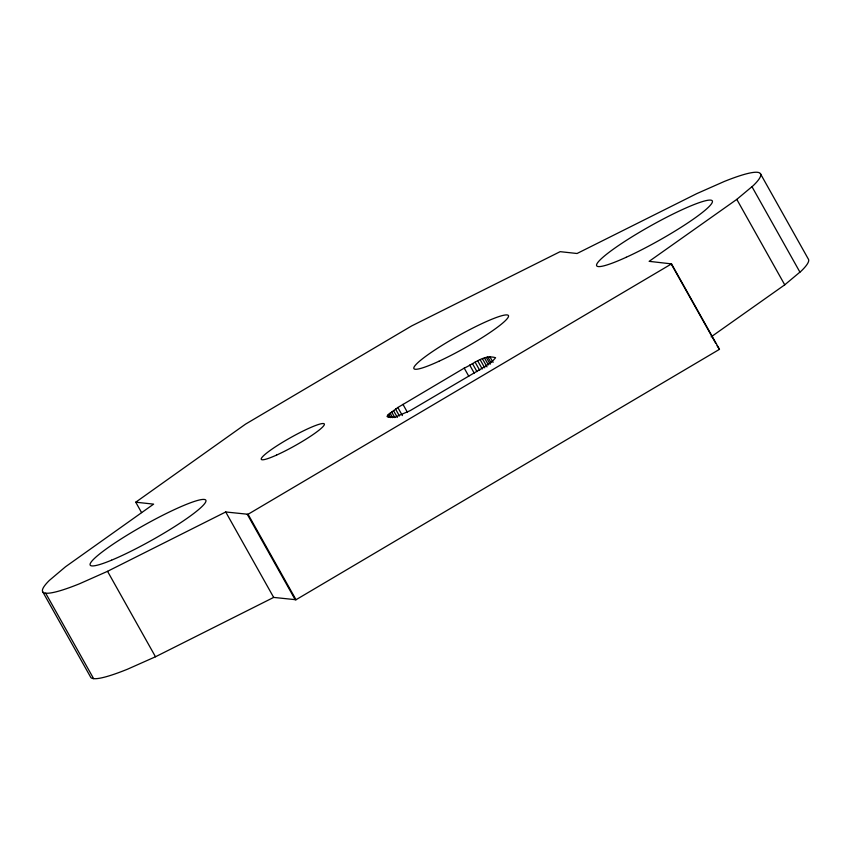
<?xml version="1.0" encoding="UTF-8"?>
<svg xmlns="http://www.w3.org/2000/svg" width="851" height="851" viewBox="0 0 851 851"><rect width="100%" height="100%" fill="white"/><g stroke="black" fill="none" stroke-linecap="round" stroke-linejoin="round"><path stroke-width="1.28" d="M387.843 415.086L387.045 416.426L387.684 416.99L394.875 417.277L410.225 410.608L484.815 366.664L492.633 361.101L495.601 357.718C484.113 354.154 474.06 363.728 464.22 368.121L397.842 407.501L387.843 415.086L389.141 417.405M141.574 512.589L135.745 502.196L245.535 424.138L411.576 325.965L560.149 251.662L577.042 253.502L696.767 193.634L724.371 181.433A123.895 15.744 -29.3 0 1 753.295 185.582L736.796 199.379L649.143 261.342L671.524 263.884L719.467 349.335L296.02 599.732L273.671 597.413L155.488 656.77L127.682 669.131A123.895 15.744 -29.3 0 1 90.823 677.492L42.869 592.041M760.379 173.615L808.333 259.066A123.895 15.744 -29.3 0 1 801.248 271.022L784.739 284.83L711.159 336.847M135.745 502.196L153.616 504.132L65.527 566.755L49.379 580.393A123.895 15.744 -29.3 0 0 79.728 583.68L107.534 571.319L225.717 511.972L248.066 514.281L671.524 263.884M719.467 349.335L717.074 345.708M751.997 186.731L799.951 272.171M736.796 199.379L784.739 284.83M671.067 263.714L715.776 343.389M489.804 356.601L493.059 362.398M487.772 356.867L491.027 362.664M486.272 357.314L490.176 364.26M484.485 357.941L488.389 364.888M482.443 358.76L486.995 366.866M480.177 359.75L484.719 367.855M477.719 360.888L482.272 368.994M475.124 362.154L479.677 370.259M472.433 363.547L476.975 371.642M469.688 365.015L474.23 373.121M464.22 368.121L468.773 376.227M402.949 404.353L407.501 412.458M397.842 407.501L402.385 415.596M395.534 409.012L399.427 415.958M393.428 410.469L397.332 417.415M391.588 411.82L394.832 417.607M390.024 413.054L392.619 417.681M388.769 414.15L390.715 417.628M248.066 514.281L296.02 599.732M247.279 514.312L295.233 599.764M225.717 511.972L273.671 597.413M107.534 571.319L155.488 656.77M45.677 593.2L93.631 678.651M111.566 560.181A66.261 8.414 -29.3 0 0 205.251 502.75A66.261 8.414 -29.3 0 0 127.299 535.066A66.261 8.414 -29.3 0 0 111.566 560.181M626.262 257.257A66.261 8.414 -29.3 0 0 712.436 201.379A66.261 8.414 -29.3 0 0 624.836 241.365A66.261 8.414 -29.3 0 0 626.262 257.257M276.607 455.062A36.146 4.595 -29.3 0 0 324.391 424.372A36.146 4.595 -29.3 0 0 277.394 445.53A36.146 4.595 -29.3 0 0 276.607 455.062M438.903 361.281A54.209 6.893 -29.3 0 0 508.515 315.806A54.209 6.893 -29.3 0 0 436.031 349.218A54.209 6.893 -29.3 0 0 438.903 361.281"/></g></svg>
